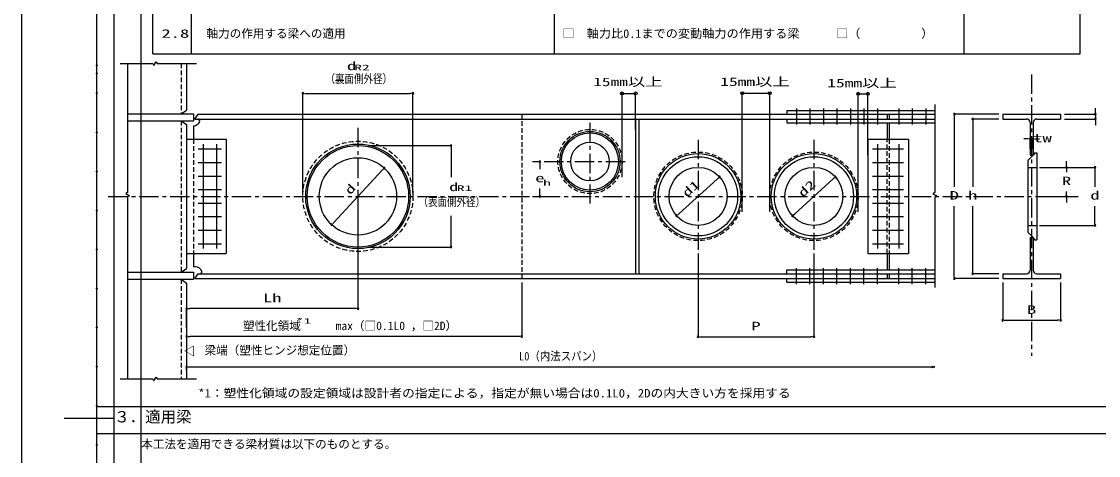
# Model space of a CAD drawing. Units: millimetres on the paper. Extents: x -420 to 420, y -297 to 297.
# Drawn here: x -420.5 to -141.7, y -33.6 to 78.7 of the extents above; entities that cross this region are included whole.
import ezdxf
from ezdxf.enums import TextEntityAlignment as Align

# ---------------------------------------------------------------- set-up
doc = ezdxf.new("R2010")
doc.units = ezdxf.units.MM
doc.linetypes.add('CHAIN1', pattern=[8, 5, -1, 1, -1])
doc.linetypes.add('DASHED1', pattern=[1.8, 1.2, -0.6])
for name, color, linetype in [('0-0', 7, 'Continuous'), ('0-1_HARI-S', 7, 'Continuous'), ('0-2_HASIRA-S', 7, 'Continuous'), ('0-3_HOJO', 6, 'Continuous'), ('0-4_HWAKU', 7, 'Continuous'), ('0-5_JOINT', 7, 'Continuous'), ('0-6_KIJUN', 1, 'CHAIN1'), ('0-7_MOJI', 7, 'Continuous'), ('0-8_SUNPO', 8, 'Continuous'), ('0-A_WAKU', 7, 'Continuous'), ('0-B_DEFPOINTS', 7, 'Continuous'), ('0-C_000Waku', 7, 'Continuous'), ('0-D_EG_Ring', 7, 'Continuous'), ('0-E_ZUWAKU', 7, 'Continuous')]:
    doc.layers.add(name, color=color, linetype=linetype)
doc.styles.add('ＭＳ ゴシック', font='')
doc.styles.get('ＭＳ ゴシック').set_extended_font_data('MS Gothic')

msp = doc.modelspace()

# ---------------------------------------------------------------- linework, layer by layer
at = {"layer": '0-0'}
for p, q in [((-386.5, 70.3), (-146.5, 70.3)), ((-265.048, 60.088), (-261.525, 60.088)), ((-265.048, 38.415), (-265.048, 60.088)), ((-261.525, 50.665), (-261.525, 60.088)), ((-233.928, 60.119), (-226.828, 60.119)), ((-233.928, 29.415), (-233.928, 60.119)), ((-226.828, 29.415), (-226.828, 60.119)), ((-203.928, 60.002), (-201.428, 60.002)), ((-203.928, 29.415), (-203.928, 60.002)), ((-201.428, 44.165), (-201.428, 60.002)), ((-261.525, 53.451), (-261.525, 13.451)), ((-260.725, 53.451), (-260.725, 13.451)), ((-158.317, 44.701), (-157.717, 44.701)), ((-158.317, 44.401), (-158.317, 44.701)), ((-158.617, 44.401), (-158.317, 44.401)), ((-158.617, 22.501), (-158.317, 22.501)), ((-158.317, 22.501), (-158.317, 22.201)), ((-158.317, 22.201), (-157.717, 22.201))]:
    msp.add_line(p, q, dxfattribs=at)
for centre in [(-265.048, 60.088), (-261.525, 60.088), (-233.928, 60.119), (-226.828, 60.119), (-203.928, 60.002), (-201.428, 60.002)]:
    msp.add_circle(centre, 0.375, dxfattribs=at)
at = {"layer": '0-1_HARI-S'}
for p, q in [((-375.663, 53.451), (-374.788, 54.701)), ((-375.663, 53.451), (-184.075, 53.451)), ((-374.788, 54.701), (-184.075, 54.701)), ((-166.517, 54.701), (-151.517, 54.701)), ((-166.517, 54.701), (-166.517, 53.451)), ((-166.517, 53.451), (-160.317, 53.451)), ((-157.717, 53.451), (-151.517, 53.451)), ((-151.517, 54.701), (-151.517, 53.451)), ((-376.013, 51.701), (-376.013, 48.201)), ((-159.417, 52.551), (-159.417, 44.101)), ((-158.617, 52.551), (-158.617, 44.101)), ((-159.417, 44.101), (-158.617, 44.101)), ((-159.417, 22.801), (-158.617, 22.801)), ((-159.417, 22.801), (-159.417, 14.351)), ((-158.617, 22.801), (-158.617, 14.351)), ((-376.013, 18.701), (-376.013, 15.201)), ((-375.442, 15.201), (-376.013, 15.201)), ((-375.663, 12.201), (-374.788, 13.451)), ((-375.663, 12.201), (-184.075, 12.201)), ((-374.788, 13.451), (-184.075, 13.451)), ((-166.517, 13.451), (-160.317, 13.451)), ((-166.517, 13.451), (-166.517, 12.201)), ((-166.517, 12.201), (-151.517, 12.201)), ((-157.717, 13.451), (-151.517, 13.451)), ((-151.517, 13.451), (-151.517, 12.201))]:
    msp.add_line(p, q, dxfattribs=at)
at = {"layer": '0-1_HARI-S', "linetype": 'DASHED1'}
msp.add_line((-291.013, 54.701), (-291.013, 12.201), dxfattribs=at)
at = {"layer": '0-1_HARI-S'}
for centre, radius, start, end in [((-374.858, 52.951), 0.5, 324.30848, 90), ((-160.317, 52.551), 0.9, 0, 90), ((-157.717, 52.551), 0.9, 90, 180), ((-376.013, 53.451), 1.75, 270, 340.06757), ((-375.442, 13.451), 1.75, 19.93243, 90), ((-374.288, 13.951), 0.5, 270, 35.69152), ((-160.317, 14.351), 0.9, 270, 0), ((-157.717, 14.351), 0.9, 180, 270)]:
    msp.add_arc(centre, radius, start, end, dxfattribs=at)
at = {"layer": '0-2_HASIRA-S', "linetype": 'DASHED1'}
for p, q in [((-379.163, 67.78), (-379.163, 54.801)), ((-379.163, 53.001), (-379.163, 13.801)), ((-379.163, 12.001), (-379.163, -13.781))]:
    msp.add_line(p, q, dxfattribs=at)
at = {"layer": '0-2_HASIRA-S'}
for p, q in [((-377.763, 67.78), (-377.763, 55.781)), ((-379.163, 54.801), (-377.763, 55.781)), ((-393.028, 54.801), (-376.013, 54.801)), ((-393.028, 53.001), (-376.013, 53.001)), ((-379.163, 53.001), (-377.763, 52.02)), ((-376.013, 54.801), (-376.013, 53.001)), ((-377.763, 52.02), (-377.763, 14.781)), ((-379.163, 13.801), (-377.763, 14.781)), ((-393.028, 13.801), (-376.013, 13.801)), ((-393.028, 12.001), (-376.013, 12.001)), ((-379.163, 12.001), (-377.763, 11.02)), ((-376.013, 13.801), (-376.013, 12.001)), ((-377.763, 11.02), (-377.763, -13.781))]:
    msp.add_line(p, q, dxfattribs=at)
at = {"layer": '0-3_HOJO'}
for p, q in [((-396.5, -256.5), (-396.5, 239.8)), ((-389.5, -256.5), (-389.5, 239.8)), ((-401, -20.904), (-133.667, -20.904)), ((-409.463, -23.904), (-396.5, -23.904)), ((-401, -27.904), (-133.667, -27.904))]:
    msp.add_line(p, q, dxfattribs=at)
at = {"layer": '0-4_HWAKU'}
for p, q in [((-386.5, 70.3), (-386.5, 210.3)), ((-376.5, 70.3), (-376.5, 210.3)), ((-282.5, 70.3), (-282.5, 210.3)), ((-176.5, 70.3), (-176.5, 210.3)), ((-146.5, 70.3), (-146.5, 210.3))]:
    msp.add_line(p, q, dxfattribs=at)
at = {"layer": '0-5_JOINT'}
for p, q in [((-219.928, 56.151), (-219.928, 52.001)), ((-216.428, 56.151), (-216.428, 52.001)), ((-212.928, 56.151), (-212.928, 52.001)), ((-209.428, 56.151), (-209.428, 52.001)), ((-205.928, 56.151), (-205.928, 52.001)), ((-202.428, 56.151), (-202.428, 52.001)), ((-198.928, 56.151), (-198.928, 52.001)), ((-193.428, 56.151), (-193.428, 52.001)), ((-189.928, 56.151), (-189.928, 52.001)), ((-186.428, 56.151), (-186.428, 52.001)), ((-222.428, 55.651), (-184.075, 55.651)), ((-222.428, 55.651), (-222.428, 54.701)), ((-222.428, 53.451), (-222.428, 52.501)), ((-196.428, 54.701), (-196.428, 53.451)), ((-195.928, 54.701), (-195.928, 53.451)), ((-222.428, 52.501), (-184.075, 52.501)), ((-196.428, 52.501), (-196.428, 48.201)), ((-195.928, 52.501), (-195.928, 48.201)), ((-377.763, 48.201), (-367.513, 48.201)), ((-367.513, 48.201), (-367.513, 18.701)), ((-201.428, 48.201), (-201.428, 18.701)), ((-201.428, 48.201), (-190.928, 48.201)), ((-190.928, 48.201), (-190.928, 18.701)), ((-374.763, 45.701), (-368.763, 45.701)), ((-373.513, 46.951), (-373.513, 19.951)), ((-370.013, 46.951), (-370.013, 19.951)), ((-200.178, 45.701), (-192.178, 45.701)), ((-198.928, 46.951), (-198.928, 19.951)), ((-193.428, 46.951), (-193.428, 19.951)), ((-374.763, 42.201), (-368.763, 42.201)), ((-200.178, 42.201), (-192.178, 42.201)), ((-374.763, 38.701), (-368.763, 38.701)), ((-200.178, 38.701), (-192.178, 38.701)), ((-374.763, 35.201), (-368.763, 35.201)), ((-200.178, 35.201), (-192.178, 35.201)), ((-374.763, 31.701), (-368.763, 31.701)), ((-200.178, 31.701), (-192.178, 31.701)), ((-374.763, 28.201), (-368.763, 28.201)), ((-200.178, 28.201), (-192.178, 28.201)), ((-374.763, 24.701), (-368.763, 24.701)), ((-200.178, 24.701), (-192.178, 24.701)), ((-374.763, 21.201), (-368.763, 21.201)), ((-200.178, 21.201), (-192.178, 21.201)), ((-377.763, 18.701), (-367.513, 18.701)), ((-201.428, 18.701), (-190.928, 18.701)), ((-196.428, 18.701), (-196.428, 14.401)), ((-195.928, 18.701), (-195.928, 14.401)), ((-222.428, 14.401), (-184.075, 14.401)), ((-222.428, 14.401), (-184.075, 14.401)), ((-222.428, 13.451), (-222.428, 14.401)), ((-219.928, 10.751), (-219.928, 14.901)), ((-216.428, 10.751), (-216.428, 14.901)), ((-212.928, 10.751), (-212.928, 14.901)), ((-209.428, 10.751), (-209.428, 14.901)), ((-205.928, 10.751), (-205.928, 14.901)), ((-202.428, 10.751), (-202.428, 14.901)), ((-198.928, 10.751), (-198.928, 14.901)), ((-193.428, 10.751), (-193.428, 14.901)), ((-189.928, 10.751), (-189.928, 14.901)), ((-186.428, 10.751), (-186.428, 14.901)), ((-222.428, 11.251), (-222.428, 12.201)), ((-222.428, 11.251), (-184.075, 11.251)), ((-222.428, 11.251), (-184.075, 11.251)), ((-196.428, 13.451), (-196.428, 12.201)), ((-195.928, 13.451), (-195.928, 12.201))]:
    msp.add_line(p, q, dxfattribs=at)
at = {"layer": '0-5_JOINT', "linetype": 'DASHED1'}
for p, q in [((-376.013, 48.201), (-376.013, 18.701)), ((-196.428, 18.701), (-196.428, 48.201)), ((-195.928, 48.201), (-195.928, 18.701))]:
    msp.add_line(p, q, dxfattribs=at)
at = {"layer": '0-6_KIJUN'}
for p, q in [((-159.017, 65.01), (-159.017, -7.803)), ((-398.035, 33.451), (-146.988, 33.451))]:
    msp.add_line(p, q, dxfattribs=at)
at = {"layer": '0-6_KIJUN', "color": 8}
for p, q in [((-333.422, 51.151), (-333.422, 19.642)), ((-273.348, 52.479), (-273.348, 31.562)), ((-245.378, 48.047), (-245.378, 19.642)), ((-215.378, 48.047), (-215.378, 19.642)), ((-285.241, 42.451), (-264.048, 42.451))]:
    msp.add_line(p, q, dxfattribs=at)
at = {"layer": '0-8_SUNPO'}
for p, q in [((-347.672, 34.451), (-347.672, 60.088)), ((-347.272, 60.088), (-346.872, 60.088)), ((-346.872, 60.088), (-319.972, 60.088)), ((-319.572, 60.088), (-319.972, 60.088)), ((-319.172, 34.451), (-319.172, 60.088)), ((-142.522, 55.501), (-142.522, 56.301)), ((-167.517, 54.701), (-179.04, 54.701)), ((-179.04, 54.301), (-179.04, 53.901)), ((-179.04, 53.901), (-179.04, 35.951)), ((-167.517, 53.451), (-174.261, 53.451)), ((-174.261, 53.051), (-174.261, 52.651)), ((-150.517, 54.701), (-142.522, 54.701)), ((-150.517, 53.451), (-142.522, 53.451)), ((-142.522, 55.101), (-142.522, 55.501)), ((-142.522, 54.701), (-142.522, 53.451)), ((-142.522, 53.051), (-142.522, 52.651)), ((-174.261, 52.651), (-174.261, 35.951)), ((-142.522, 52.651), (-142.522, 51.851)), ((-160.217, 48.297), (-161.017, 48.297)), ((-159.817, 48.297), (-160.217, 48.297)), ((-159.417, 45.711), (-159.417, 48.297)), ((-159.417, 48.297), (-158.617, 48.297)), ((-158.617, 45.711), (-158.617, 48.297)), ((-158.217, 48.297), (-157.817, 48.297)), ((-157.817, 48.297), (-157.017, 48.297)), ((-330.422, 46.576), (-309.313, 46.576)), ((-309.313, 46.176), (-309.313, 45.776)), ((-309.313, 45.776), (-309.313, 38.451)), ((-288.241, 42.451), (-286.331, 42.451)), ((-286.331, 42.051), (-286.331, 41.651)), ((-149.989, 41.751), (-149.989, 42.551)), ((-327.179, 40.208), (-339.665, 26.693)), ((-326.908, 40.502), (-327.179, 40.208)), ((-286.331, 41.651), (-286.331, 40.451)), ((-157.017, 40.951), (-142.628, 40.951)), ((-157.017, 40.951), (-149.989, 40.951)), ((-149.989, 41.351), (-149.989, 41.751)), ((-149.989, 40.951), (-149.989, 39.701)), ((-142.628, 40.551), (-142.628, 40.151)), ((-142.628, 40.151), (-142.628, 35.951)), ((-240.401, 37.936), (-250.355, 28.965)), ((-240.104, 38.204), (-240.401, 37.936)), ((-210.418, 37.955), (-220.338, 28.947)), ((-210.122, 38.224), (-210.418, 37.955)), ((-286.331, 34.251), (-286.331, 35.451)), ((-286.331, 33.851), (-286.331, 34.251)), ((-149.989, 33.451), (-149.989, 34.701)), ((-333.422, 32.451), (-333.422, 4.418)), ((-288.241, 33.451), (-286.331, 33.451)), ((-179.04, 13.001), (-179.04, 30.951)), ((-174.261, 14.251), (-174.261, 30.951)), ((-157.017, 33.451), (-149.989, 33.451)), ((-149.989, 33.051), (-149.989, 32.651)), ((-149.989, 32.651), (-149.989, 31.851)), ((-142.628, 26.751), (-142.628, 30.951)), ((-309.313, 21.126), (-309.313, 28.451)), ((-250.652, 28.697), (-250.355, 28.965)), ((-220.634, 28.678), (-220.338, 28.947)), ((-339.937, 26.399), (-339.665, 26.693)), ((-157.017, 25.951), (-142.628, 25.951)), ((-142.628, 26.351), (-142.628, 26.751)), ((-330.422, 20.326), (-309.313, 20.326)), ((-309.313, 20.726), (-309.313, 21.126)), ((-245.378, 18.642), (-245.378, -2.854)), ((-215.378, 18.642), (-215.378, -2.854)), ((-174.261, 13.851), (-174.261, 14.251)), ((-291.013, 11.201), (-291.013, -2.806)), ((-179.04, 12.601), (-179.04, 13.001)), ((-167.517, 12.201), (-179.04, 12.201)), ((-167.517, 13.451), (-174.261, 13.451)), ((-166.517, 11.201), (-166.517, 1.395)), ((-151.517, 11.201), (-151.517, 1.395)), ((-377.763, -0.5), (-377.763, 4.418)), ((-377.363, 4.418), (-376.963, 4.418)), ((-334.222, 4.418), (-376.963, 4.418)), ((-333.822, 4.418), (-334.222, 4.418)), ((-166.117, 1.395), (-165.717, 1.395)), ((-165.717, 1.395), (-152.317, 1.395)), ((-151.917, 1.395), (-152.317, 1.395)), ((-377.763, -1.5), (-377.763, -2.806)), ((-377.363, -2.806), (-376.963, -2.806)), ((-291.813, -2.806), (-376.963, -2.806)), ((-291.413, -2.806), (-291.813, -2.806)), ((-244.978, -2.854), (-244.578, -2.854)), ((-244.578, -2.854), (-216.178, -2.854)), ((-215.778, -2.854), (-216.178, -2.854)), ((-377.763, -11.533), (-377.763, -10.657)), ((-377.363, -10.657), (-376.963, -10.657)), ((-376.963, -10.657), (-184.875, -10.657))]:
    msp.add_line(p, q, dxfattribs=at)
at = {"layer": '0-8_SUNPO', "color": 7}
for points in [[(-394.953, 67.78), (-386.522, 67.78), (-386.234, 67.28), (-385.656, 68.28), (-385.368, 67.78), (-375.241, 67.78)], [(-393.028, 67.78), (-393.028, 34.46), (-393.528, 34.171), (-392.528, 33.594), (-393.028, 33.305), (-393.028, -13.781)], [(-184.075, 57.175), (-184.075, 34.46), (-184.575, 34.171), (-183.575, 33.594), (-184.075, 33.305), (-184.075, 9.87)], [(-394.953, -13.781), (-386.522, -13.781), (-386.234, -14.281), (-385.656, -13.281), (-385.368, -13.781), (-375.241, -13.781)]]:
    msp.add_lwpolyline(points, dxfattribs=at)
at = {"layer": '0-8_SUNPO'}
msp.add_lwpolyline([(-184.875, -10.524), (-184.875, -10.79), (-184.075, -10.657)], close=True, dxfattribs=at)
for centre, start, end in [((-347.672, 60.088), 0, 180), ((-347.672, 60.088), 180, 0), ((-319.172, 60.088), 0, 180), ((-319.172, 60.088), 180, 0), ((-179.04, 54.701), 90, 270), ((-179.04, 54.701), 270, 90), ((-174.261, 53.451), 90, 270), ((-174.261, 53.451), 270, 90), ((-142.522, 54.701), 90, 270), ((-142.522, 53.451), 90, 270), ((-142.522, 54.701), 270, 90), ((-142.522, 53.451), 270, 90), ((-159.417, 48.297), 0, 180), ((-159.417, 48.297), 180, 0), ((-158.617, 48.297), 0, 180), ((-158.617, 48.297), 180, 0), ((-309.313, 46.576), 90, 270), ((-309.313, 46.576), 270, 90), ((-286.331, 42.451), 90, 270), ((-286.331, 42.451), 270, 90), ((-326.636, 40.796), 47.26656, 227.26656), ((-326.636, 40.796), 227.26656, 47.26656), ((-149.989, 40.951), 90, 270), ((-149.989, 40.951), 270, 90), ((-142.628, 40.951), 90, 270), ((-142.628, 40.951), 270, 90), ((-239.807, 38.472), 42.02612, 222.02612), ((-239.807, 38.472), 222.02612, 42.02612), ((-209.826, 38.492), 42.24054, 222.24054), ((-209.826, 38.492), 222.24054, 42.24054), ((-286.331, 33.451), 90, 270), ((-286.331, 33.451), 270, 90), ((-149.989, 33.451), 90, 270), ((-149.989, 33.451), 270, 90), ((-250.949, 28.43), 42.02612, 222.02612), ((-250.949, 28.43), 222.02612, 42.02612), ((-220.931, 28.409), 42.24054, 222.24054), ((-220.931, 28.409), 222.24054, 42.24054), ((-340.208, 26.105), 47.26656, 227.26656), ((-340.208, 26.105), 227.26656, 47.26656), ((-142.628, 25.951), 90, 270), ((-142.628, 25.951), 270, 90), ((-309.313, 20.326), 90, 270), ((-309.313, 20.326), 270, 90), ((-179.04, 12.201), 90, 270), ((-179.04, 12.201), 270, 90), ((-174.261, 13.451), 90, 270), ((-174.261, 13.451), 270, 90), ((-377.763, 4.418), 0, 180), ((-377.763, 4.418), 180, 0), ((-333.422, 4.418), 0, 180), ((-333.422, 4.418), 180, 0), ((-166.517, 1.395), 0, 180), ((-166.517, 1.395), 180, 0), ((-151.517, 1.395), 0, 180), ((-151.517, 1.395), 180, 0), ((-377.763, -2.806), 0, 180), ((-291.013, -2.806), 0, 180), ((-245.378, -2.854), 0, 180), ((-215.378, -2.854), 0, 180), ((-377.763, -2.806), 180, 0), ((-291.013, -2.806), 180, 0), ((-245.378, -2.854), 180, 0), ((-215.378, -2.854), 180, 0), ((-377.763, -10.657), 0, 180), ((-377.763, -10.657), 180, 0)]:
    msp.add_arc(centre, 0.2, start, end, dxfattribs=at)
msp.add_solid([(-184.875, -10.524), (-184.875, -10.79), (-184.075, -10.657)], dxfattribs=at)
at = {"layer": '0-A_WAKU'}
msp.add_lwpolyline([(-401, 279.8), (401, 279.8), (401, -256.5), (-401, -256.5)], close=True, dxfattribs=at)
at = {"layer": '0-B_DEFPOINTS'}
msp.add_lwpolyline([(-420.5, -297), (420.5, -297), (420.5, 297), (-420.5, 297)], close=True, dxfattribs=at)
at = {"layer": '0-C_000Waku'}
msp.add_lwpolyline([(-420.5, -297), (420.5, -297), (420.5, 297), (-420.5, 297)], close=True, dxfattribs=at)
at = {"layer": '0-D_EG_Ring'}
for p, q in [((-157.717, 44.701), (-157.717, 22.201)), ((-160.017, 42.701), (-158.617, 44.101)), ((-160.017, 42.701), (-160.017, 40.951)), ((-160.017, 40.951), (-157.717, 40.951)), ((-160.017, 40.951), (-160.017, 25.951)), ((-160.017, 25.951), (-157.717, 25.951)), ((-160.017, 25.951), (-160.017, 24.201)), ((-160.017, 24.201), (-158.617, 22.801))]:
    msp.add_line(p, q, dxfattribs=at)
at = {"layer": '0-D_EG_Ring', "linetype": 'DASHED1'}
for centre, radius in [((-273.348, 42.451), 8.3), ((-333.422, 33.451), 14.25), ((-245.378, 33.451), 11.45), ((-215.378, 33.451), 11.45)]:
    msp.add_circle(centre, radius, dxfattribs=at)
at = {"layer": '0-D_EG_Ring'}
for centre, radius in [((-273.348, 42.451), 7.8), ((-273.348, 42.451), 7.4), ((-273.348, 42.451), 5), ((-333.422, 33.451), 13.525), ((-333.422, 33.451), 13.125), ((-333.422, 33.451), 10), ((-245.378, 33.451), 11.05), ((-245.378, 33.451), 10.25), ((-215.378, 33.451), 11.05), ((-215.378, 33.451), 10.25), ((-245.378, 33.451), 7.5), ((-215.378, 33.451), 7.5)]:
    msp.add_circle(centre, radius, dxfattribs=at)
at = {"layer": '0-E_ZUWAKU'}
for centre in [(-401, 67.3), (-401, 65.2), (-401, 60.1), (-401, 50), (-401, 39.9), (-401, 29.8), (-401, 19.7), (-401, 9.6), (-401, -0.5), (-401, -10.6), (-401, -20.7), (-401, -30.8)]:
    msp.add_circle(centre, 0.125, dxfattribs=at)

# ---------------------------------------------------------------- texts
at = {"layer": '0-0', "style": 'ＭＳ ゴシック', "width": 1.5}
for p in [(-272.516, 61.307), (-239.608, 61.337), (-211.908, 60.991)]:
    msp.add_text('15mm以上', height=2.199, dxfattribs=at).set_placement(p, align=Align.BOTTOM_LEFT)
at = {"layer": '0-7_MOJI', "style": 'ＭＳ ゴシック'}
for s, height, width, p in [('2.8', 2.199, 1.6, (-384.269, 73.8)), ('□\u3000軸力比0.1までの変動軸力の作用する梁\u3000\u3000\u3000□（\u3000\u3000\u3000\u3000\u3000）\u3000', 2.199, 1.05, (-280.5, 73.8)), ('h', 1.466, 2, (-285.476, 35.764)), ('*1', 1.466, 2, (-349.489, 0.039)), ('*1：塑性化領域の設定領域は設計者の指定による，指定が無い場合は0.1L0，2Dの内大きい方を採用する', 2.199, 1.1, (-374.773, -19.233))]:
    msp.add_text(s, height=height, dxfattribs=dict(at, width=width)).set_placement(p, align=Align.BOTTOM_LEFT)
for s, height, p in [('軸力の作用する梁への適用', 2.199, (-372.614, 73.8)), ('梁端（塑性ヒンジ想定位置）', 2.199, (-373.125, -8.138)), ('３．適用梁', 2.933, (-396.5, -25.904)), ('本工法を適用できる梁材質は以下のものとする。', 2.199, (-389.5, -32.404))]:
    msp.add_text(s, height=height, dxfattribs=at).set_placement(p, align=Align.BOTTOM_LEFT)
msp.add_text('△', height=2.199, rotation=90, dxfattribs=at).set_placement((-375.181, -8.029), align=Align.BOTTOM_LEFT)
at = {"layer": '0-8_SUNPO', "color": 7, "style": 'ＭＳ ゴシック'}
for s, height, width, p in [('d', 2.199, 1.6, (-336.27, 65.433)), ('R2', 1.466, 2, (-334.372, 65.595)), ('（裏面側外径）', 2.199, 0.8, (-341.822, 62.088)), ('tw', 2.199, 1.6, (-158.603, 46.793)), ('d  ', 2.199, 1.6, (-309.806, 34.143)), ('R1', 1.466, 2, (-307.787, 34.379)), ('e', 2.199, 1.6, (-287.531, 36.451)), ('R', 2.199, 1.6, (-151.189, 35.701)), ('（表面側外径）', 2.199, 0.8, (-317.745, 30.258)), ('d', 2.199, 1.6, (-143.828, 31.951)), ('Lh', 2.199, 1.6, (-357.993, 5.418)), ('B', 2.199, 1.6, (-160.217, 2.395)), ('P', 2.199, 1.6, (-231.578, -1.854)), ('L0（内法スパン）', 2.199, 0.9, (-291.719, -9.657))]:
    msp.add_text(s, height=height, dxfattribs=dict(at, width=width)).set_placement(p, align=Align.BOTTOM_LEFT)
at = {"layer": '0-8_SUNPO', "color": 7, "style": 'ＭＳ ゴシック', "width": 1.6}
for s, rotation, p in [('d', 47.267, (-334.971, 33.248)), ('d1', 42.026, (-247.83, 32.587)), ('d2', 42.241, (-217.827, 32.578)), ('D', 0.1, (-180.237, 31.949)), ('h', 0.1, (-175.459, 31.949))]:
    msp.add_text(s, height=2.199, rotation=rotation, dxfattribs=at).set_placement(p, align=Align.BOTTOM_LEFT)
at = {"layer": '0-8_SUNPO', "color": 7, "style": 'ＭＳ ゴシック'}
msp.add_text('塑性化領域\u3000\u3000\u3000max（□0.1L0 ，□2D）', height=2.199, dxfattribs=at).set_placement((-363.188, -1.806), align=Align.BOTTOM_LEFT)

doc.saveas('drawing.dxf')
